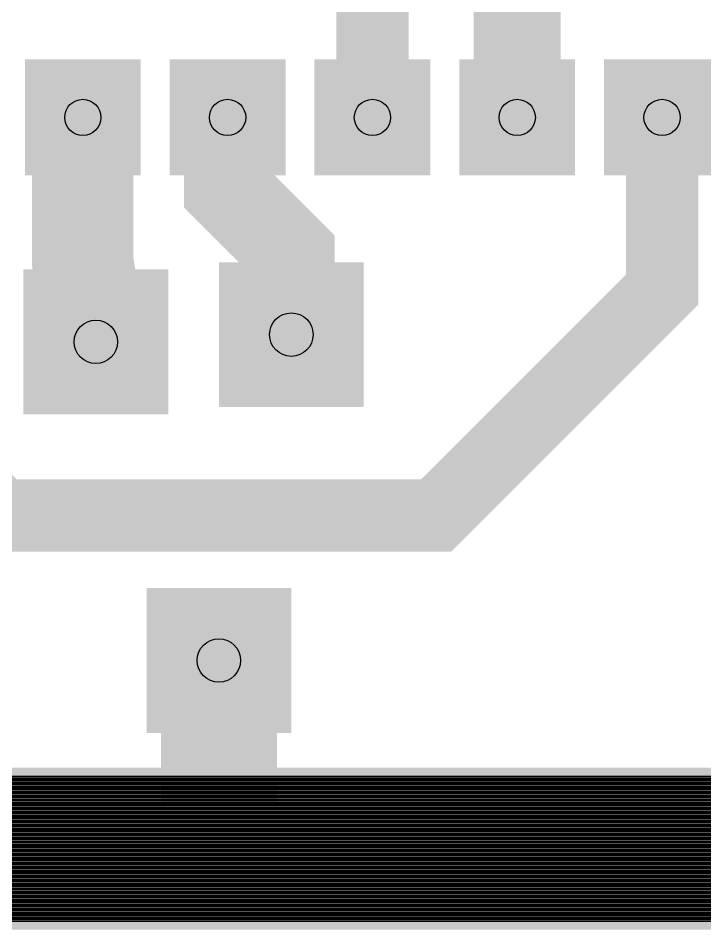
# Model space of a CAD drawing. Extents: x -1.81 to 0.88, y -1.38 to 1.44.
# Drawn here: x -1.564 to -1.09, y -1.378 to -0.748 of the extents above; entities that cross this region are included whole.
import ezdxf

# ---------------------------------------------------------------- set-up
doc = ezdxf.new("R2010")
doc.units = 0
doc.layers.get('0').update_dxf_attribs({"linetype": 'CONTINUOUS'})

# ---------------------------------------------------------------- blocks, each defined once
blk = doc.blocks.new('RPAD')
blk.add_trace([(-0.5, -0.5), (-0.5, 0.5), (0.5, -0.5), (0.5, 0.5)])

msp = doc.modelspace()

# ---------------------------------------------------------------- linework, layer by layer
for points, const_width in [([(-1.319, -0.817), (-1.319, -0.617), (-1.319, -0.611), (-1.319, -0.549), (-1.293, -0.523), (-1.293, -0.423), (-1.275, -0.423), (-1.143, -0.292)], 0.05), ([(-1.362, -0.48), (-1.412, -0.53), (-1.412, -0.58), (-1.525, -0.692), (-1.625, -0.692), (-1.625, -0.917), (-1.625, -0.992), (-1.625, -1.042), (-1.575, -1.092), (-1.325, -1.092), (-1.275, -1.092), (-1.119, -0.936), (-1.119, -0.817)], 0.05), ([(-1.175, -0.492), (-1.169, -0.642), (-1.219, -0.692), (-1.219, -0.817)], 0.06), ([(-1.519, -0.817), (-1.519, -0.917), (-1.51, -0.972)], 0.07), ([(-1.419, -0.817), (-1.419, -0.867), (-1.375, -0.911), (-1.375, -0.917), (-1.375, -0.967)], 0.06), ([(-1.425, -1.192), (-1.425, -1.292)], 0.08), ([(-1.8, -1.372), (-1.8, -1.272), (0.875, -1.272), (0.875, -1.372), (-1.8, -1.372)], 0.012)]:
    msp.add_lwpolyline(points, dxfattribs=dict(const_width=const_width))
for points in [[(-1.8, -1.272), (0.875, -1.272)], [(-1.8, -1.273), (0.875, -1.273)], [(-1.8, -1.274), (0.875, -1.274)], [(-1.8, -1.275), (0.875, -1.275)], [(-1.8, -1.276), (0.875, -1.276)], [(-1.8, -1.277), (0.875, -1.277)], [(-1.8, -1.278), (0.875, -1.278)], [(-1.8, -1.279), (0.875, -1.279)], [(-1.8, -1.28), (0.875, -1.28)], [(-1.8, -1.281), (0.875, -1.281)], [(-1.8, -1.282), (0.875, -1.282)], [(-1.8, -1.283), (0.875, -1.283)], [(-1.8, -1.284), (0.875, -1.284)], [(-1.8, -1.285), (0.875, -1.285)], [(-1.8, -1.286), (0.875, -1.286)], [(-1.8, -1.287), (0.875, -1.287)], [(-1.8, -1.288), (0.875, -1.288)], [(-1.8, -1.289), (0.875, -1.289)], [(-1.8, -1.29), (0.875, -1.29)], [(-1.8, -1.291), (0.875, -1.291)], [(-1.8, -1.292), (0.875, -1.292)], [(-1.8, -1.293), (0.875, -1.293)], [(-1.8, -1.294), (0.875, -1.294)], [(-1.8, -1.295), (0.875, -1.295)], [(-1.8, -1.296), (0.875, -1.296)], [(-1.8, -1.297), (0.875, -1.297)], [(-1.8, -1.298), (0.875, -1.298)], [(-1.8, -1.299), (0.875, -1.299)], [(-1.8, -1.3), (0.875, -1.3)], [(-1.8, -1.301), (0.875, -1.301)], [(-1.8, -1.302), (0.875, -1.302)], [(-1.8, -1.303), (0.875, -1.303)], [(-1.8, -1.304), (0.875, -1.304)], [(-1.8, -1.305), (0.875, -1.305)], [(-1.8, -1.306), (0.875, -1.306)], [(-1.8, -1.307), (0.875, -1.307)], [(-1.8, -1.308), (0.875, -1.308)], [(-1.8, -1.309), (0.875, -1.309)], [(-1.8, -1.31), (0.875, -1.31)], [(-1.8, -1.311), (0.875, -1.311)], [(-1.8, -1.312), (0.875, -1.312)], [(-1.8, -1.313), (0.875, -1.313)], [(-1.8, -1.314), (0.875, -1.314)], [(-1.8, -1.315), (0.875, -1.315)], [(-1.8, -1.316), (0.875, -1.316)], [(-1.8, -1.317), (0.875, -1.317)], [(-1.8, -1.318), (0.875, -1.318)], [(-1.8, -1.319), (0.875, -1.319)], [(-1.8, -1.32), (0.875, -1.32)], [(-1.8, -1.321), (0.875, -1.321)], [(-1.8, -1.322), (0.875, -1.322)], [(-1.8, -1.323), (0.875, -1.323)], [(-1.8, -1.324), (0.875, -1.324)], [(-1.8, -1.325), (0.875, -1.325)], [(-1.8, -1.326), (0.875, -1.326)], [(-1.8, -1.327), (0.875, -1.327)], [(-1.8, -1.328), (0.875, -1.328)], [(-1.8, -1.329), (0.875, -1.329)], [(-1.8, -1.33), (0.875, -1.33)], [(-1.8, -1.331), (0.875, -1.331)], [(-1.8, -1.332), (0.875, -1.332)], [(-1.8, -1.333), (0.875, -1.333)], [(-1.8, -1.334), (0.875, -1.334)], [(-1.8, -1.335), (0.875, -1.335)], [(-1.8, -1.336), (0.875, -1.336)], [(-1.8, -1.337), (0.875, -1.337)], [(-1.8, -1.338), (0.875, -1.338)], [(-1.8, -1.339), (0.875, -1.339)], [(-1.8, -1.34), (0.875, -1.34)], [(-1.8, -1.341), (0.875, -1.341)], [(-1.8, -1.342), (0.875, -1.342)], [(-1.8, -1.343), (0.875, -1.343)], [(-1.8, -1.344), (0.875, -1.344)], [(-1.8, -1.345), (0.875, -1.345)], [(-1.8, -1.346), (0.875, -1.346)], [(-1.8, -1.347), (0.875, -1.347)], [(-1.8, -1.348), (0.875, -1.348)], [(-1.8, -1.349), (0.875, -1.349)], [(-1.8, -1.35), (0.875, -1.35)], [(-1.8, -1.351), (0.875, -1.351)], [(-1.8, -1.352), (0.875, -1.352)], [(-1.8, -1.353), (0.875, -1.353)], [(-1.8, -1.354), (0.875, -1.354)], [(-1.8, -1.355), (0.875, -1.355)], [(-1.8, -1.356), (0.875, -1.356)], [(-1.8, -1.357), (0.875, -1.357)], [(-1.8, -1.358), (0.875, -1.358)], [(-1.8, -1.359), (0.875, -1.359)], [(-1.8, -1.36), (0.875, -1.36)], [(-1.8, -1.361), (0.875, -1.361)], [(-1.8, -1.362), (0.875, -1.362)], [(-1.8, -1.363), (0.875, -1.363)], [(-1.8, -1.364), (0.875, -1.364)], [(-1.8, -1.365), (0.875, -1.365)], [(-1.8, -1.366), (0.875, -1.366)], [(-1.8, -1.367), (0.875, -1.367)], [(-1.8, -1.368), (0.875, -1.368)], [(-1.8, -1.369), (0.875, -1.369)], [(-1.8, -1.37), (0.875, -1.37)], [(-1.8, -1.371), (0.875, -1.371)], [(-1.8, -1.372), (0.875, -1.372)]]:
    msp.add_lwpolyline(points)
for centre, radius in [((-1.519, -0.817), 0.0125), ((-1.419, -0.817), 0.0125), ((-1.319, -0.817), 0.0125), ((-1.219, -0.817), 0.0125), ((-1.119, -0.817), 0.0125), ((-1.375, -0.967), 0.015), ((-1.51, -0.972), 0.015), ((-1.425, -1.192), 0.015)]:
    msp.add_circle(centre, radius)

# ---------------------------------------------------------------- block references
for p, xscale, yscale in [((-1.519, -0.817), 0.08, 0.08), ((-1.419, -0.817), 0.08, 0.08), ((-1.319, -0.817), 0.08, 0.08), ((-1.219, -0.817), 0.08, 0.08), ((-1.119, -0.817), 0.08, 0.08), ((-1.375, -0.967), 0.1, 0.1), ((-1.51, -0.972), 0.1, 0.1), ((-1.425, -1.192), 0.1, 0.1)]:
    msp.add_blockref('RPAD', p, dxfattribs=dict(xscale=xscale, yscale=yscale))

doc.saveas('drawing.dxf')
